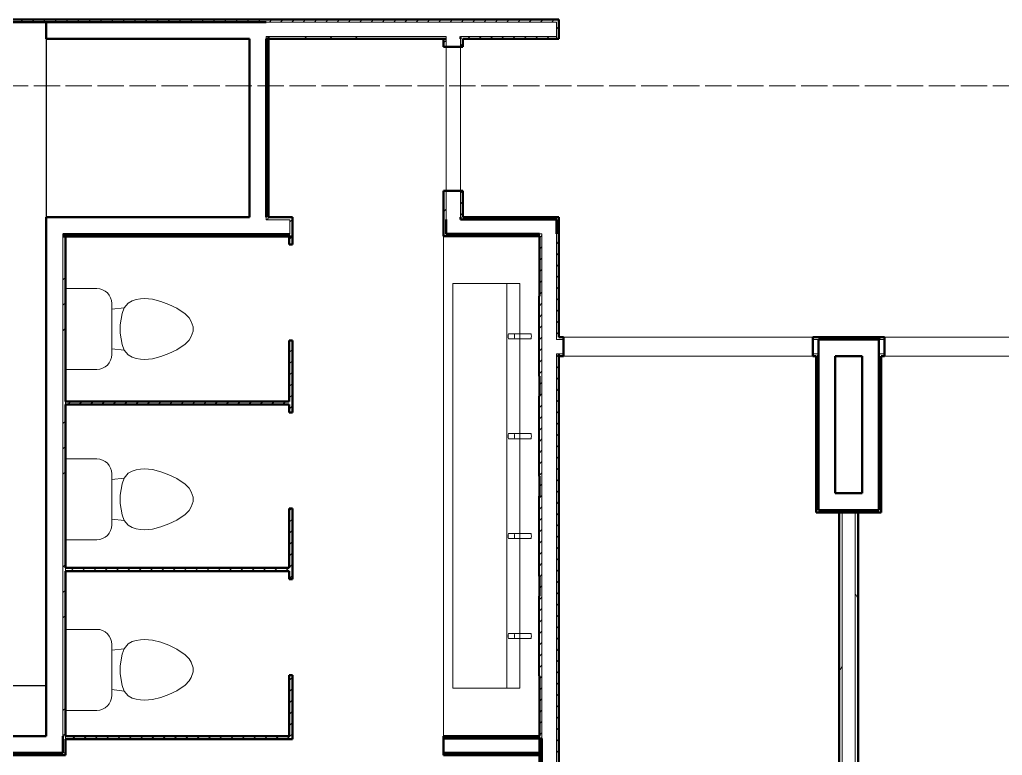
# Model space of a CAD drawing. Header units: inches. Extents: x -3 to 209, y -384 to 20.
# Drawn here: x 151.88 to 158.03, y -89.68 to -85.08 of the extents above; entities that cross this region are included whole.
import ezdxf

# ---------------------------------------------------------------- set-up
doc = ezdxf.new("R2010")
doc.units = ezdxf.units.IN
doc.header["$MEASUREMENT"] = 0
doc.linetypes.add('Grid Line', pattern=[0.022225, 0.0127, -0.003175, 0.003175, -0.003175])
doc.linetypes.add('Grid Line 1_2_', pattern=[0.022225, 0.0127, -0.003175, 0.003175, -0.003175])
for name, color, linetype, lineweight in [('A-GENM', 253, 'Continuous', 9), ('A-WALL-PATT', 253, 'Continuous', 50), ('P-SANR-FIXT', 253, 'Continuous', 9), ('Q-SPCQ', 253, 'Continuous', 9), ('S-GRID', 253, 'Continuous', 9)]:
    doc.layers.add(name, color=color, linetype=linetype, lineweight=lineweight)
doc.layers.add('A-WALL', color=253, linetype='Continuous')

msp = doc.modelspace()

# ---------------------------------------------------------------- linework, layer by layer
at = {"layer": 'A-GENM'}
for p, q in [((154.5311, -86.4307), (154.5311, -89.5566)), ((154.5881, -89.2566), (154.5881, -86.7266)), ((154.5881, -86.7266), (155.0073, -86.7266)), ((154.9273, -89.2566), (154.9273, -86.7266)), ((155.0073, -86.7266), (155.0073, -89.2566)), ((154.5881, -89.2566), (155.0073, -89.2566))]:
    msp.add_line(p, q, dxfattribs=at)
at = {"layer": 'A-WALL', "lineweight": 50}
for p, q in [((155.2511, -85.0756), (148.9538, -85.0756)), ((155.2511, -85.0906), (155.2511, -85.0756)), ((148.9538, -85.0906), (153.4209, -85.0906)), ((153.4209, -85.0906), (152.0448, -85.0906)), ((152.0448, -85.0906), (152.0448, -85.1956)), ((155.2511, -85.1956), (155.2511, -85.0906)), ((152.0448, -85.1956), (153.3159, -85.1956)), ((153.3159, -85.1956), (153.3159, -86.3118)), ((153.4209, -86.3118), (153.4209, -85.1956)), ((153.4209, -85.1956), (153.4209, -86.3118)), ((153.4209, -85.1956), (154.5461, -85.1956)), ((153.4359, -86.3118), (153.4359, -85.1806)), ((154.5311, -85.1956), (154.5311, -85.2456)), ((154.5461, -85.1956), (154.5311, -85.1956)), ((154.6361, -85.1956), (154.6361, -85.1806)), ((154.6361, -85.1806), (154.6361, -85.1956)), ((154.6511, -85.1956), (155.2361, -85.1956)), ((154.6511, -85.2456), (154.6511, -85.1956)), ((155.2361, -85.1956), (155.2511, -85.1956)), ((154.5311, -85.2456), (154.5461, -85.2456)), ((154.5461, -85.2456), (154.6361, -85.2456)), ((154.6361, -85.2456), (154.6511, -85.2456)), ((154.5311, -86.1456), (154.5311, -86.4307)), ((154.5461, -86.1456), (154.5311, -86.1456)), ((154.6361, -86.1456), (154.5461, -86.1456)), ((154.6511, -86.1456), (154.6361, -86.1456)), ((154.6511, -86.3107), (154.6511, -86.1456)), ((153.3159, -86.3118), (152.0448, -86.3118)), ((152.0448, -86.3118), (152.0448, -86.4168)), ((153.5698, -86.3118), (153.4359, -86.3118)), ((153.5848, -86.3118), (153.5698, -86.3118)), ((153.5848, -86.4168), (153.5848, -86.3118)), ((154.5461, -86.3257), (154.5461, -86.4157)), ((154.5461, -86.4157), (154.5461, -86.3257)), ((154.6361, -86.3257), (154.6361, -86.3107)), ((154.6361, -86.3107), (154.6361, -86.3257)), ((155.2361, -86.3257), (154.6361, -86.3257)), ((154.6361, -86.3257), (155.2361, -86.3257)), ((155.2361, -86.3107), (154.6511, -86.3107)), ((155.2511, -86.3107), (155.2361, -86.3107)), ((155.2361, -86.4157), (155.2361, -86.3257)), ((155.2361, -86.3257), (155.2361, -86.4157)), ((155.2511, -87.0609), (155.2511, -86.3107)), ((152.0448, -86.4168), (152.0448, -89.5566)), ((153.5698, -86.4168), (152.1498, -86.4168)), ((152.1648, -86.4168), (153.3159, -86.4168)), ((152.1648, -87.4634), (152.1648, -86.4168)), ((153.3159, -86.4168), (153.5698, -86.4168)), ((153.5848, -86.4318), (153.5848, -86.4168)), ((154.5461, -86.4157), (155.1311, -86.4157)), ((155.1311, -86.4157), (154.5461, -86.4157)), ((152.1498, -86.4318), (153.5848, -86.4318)), ((153.5648, -86.4318), (153.5648, -86.4818)), ((153.5848, -86.4318), (153.5648, -86.4318)), ((153.5648, -86.4818), (153.5848, -86.4818)), ((153.5848, -86.4818), (153.5848, -86.4318)), ((154.5311, -86.4307), (154.5461, -86.4307)), ((154.5461, -86.4307), (155.1311, -86.4307)), ((155.1311, -86.4307), (155.1311, -86.8061)), ((153.5648, -87.0818), (153.5648, -87.4634)), ((153.5848, -87.0818), (153.5648, -87.0818)), ((153.5848, -87.5334), (153.5848, -87.0818)), ((155.2811, -87.0609), (155.2511, -87.0609)), ((155.2811, -87.0759), (155.2811, -87.0609)), ((155.2811, -87.1659), (155.2811, -87.0759)), ((157.2889, -87.0609), (156.8411, -87.0609)), ((156.8411, -87.0609), (156.8411, -87.0759)), ((156.8411, -87.0759), (156.8411, -87.1659)), ((156.8758, -87.1659), (156.8758, -87.0759)), ((157.2539, -87.0759), (156.8758, -87.0759)), ((156.8758, -87.0759), (156.8758, -87.1809)), ((156.8758, -87.0759), (157.2539, -87.0759)), ((157.2539, -87.0759), (157.2539, -87.1659)), ((157.2539, -87.1809), (157.2539, -87.0759)), ((157.2889, -87.0759), (157.2889, -87.0609)), ((157.2889, -87.1659), (157.2889, -87.0759)), ((155.2511, -92.6766), (155.2511, -87.1659)), ((155.2511, -87.1659), (155.2511, -87.1809)), ((155.2811, -87.1809), (155.2811, -87.1659)), ((156.8411, -87.1659), (156.8411, -87.1809)), ((156.8758, -88.1434), (156.8758, -87.1659)), ((157.2539, -87.1659), (157.2539, -88.1434)), ((157.2889, -87.1809), (157.2889, -87.1659)), ((155.2511, -87.1809), (155.2811, -87.1809)), ((156.8411, -87.1809), (156.8608, -87.1809)), ((156.8608, -87.1809), (156.8608, -88.1584)), ((156.8758, -87.1809), (156.8758, -88.0384)), ((156.9808, -88.0384), (156.9808, -87.1809)), ((156.9808, -87.1809), (157.1489, -87.1809)), ((157.1489, -87.1809), (157.1489, -88.0384)), ((157.2539, -88.0384), (157.2539, -87.1809)), ((157.2689, -88.1434), (157.2689, -87.1809)), ((157.2689, -87.1809), (157.2889, -87.1809)), ((155.1311, -87.3061), (155.1311, -87.4311)), ((153.5648, -87.4634), (152.1648, -87.4634)), ((152.1648, -88.505), (152.1648, -87.4834)), ((152.1648, -87.4834), (153.5648, -87.4834)), ((153.5648, -87.4834), (153.5648, -87.5334)), ((153.5648, -87.5334), (153.5848, -87.5334)), ((155.1311, -87.9311), (155.1311, -88.0561)), ((156.8758, -88.0384), (156.8758, -88.1434)), ((157.1489, -88.0384), (156.9808, -88.0384)), ((157.2539, -88.1434), (157.2539, -88.0384)), ((153.5648, -88.1334), (153.5648, -88.505)), ((153.5848, -88.1334), (153.5648, -88.1334)), ((153.5848, -88.575), (153.5848, -88.1334)), ((156.8758, -88.1434), (157.0049, -88.1434)), ((157.2539, -88.1434), (156.8758, -88.1434)), ((157.0049, -88.1434), (157.0049, -105.0815)), ((157.1249, -88.1434), (157.2539, -88.1434)), ((157.1249, -105.0815), (157.1249, -88.1434)), ((157.2689, -88.1584), (157.2689, -88.1434)), ((156.8608, -88.1584), (156.8758, -88.1584)), ((156.8758, -88.1584), (157.2689, -88.1584)), ((153.5648, -88.505), (152.1648, -88.505)), ((152.1648, -89.5566), (152.1648, -88.525)), ((152.1648, -88.525), (153.5648, -88.525)), ((153.5648, -88.525), (153.5648, -88.575)), ((153.5648, -88.575), (153.5848, -88.575)), ((155.1311, -88.5561), (155.1311, -88.6811)), ((153.5648, -89.175), (153.5648, -89.5566)), ((153.5848, -89.175), (153.5648, -89.175)), ((153.5848, -89.5766), (153.5848, -89.175)), ((155.1311, -89.1811), (155.1311, -89.5566)), ((152.0448, -89.5566), (145.7245, -89.5566)), ((152.1498, -89.6616), (152.1498, -89.5566)), ((152.1498, -89.5566), (152.1498, -89.6616)), ((153.5648, -89.5566), (152.1648, -89.5566)), ((155.1311, -89.5566), (154.5311, -89.5566)), ((154.5311, -89.5566), (154.5311, -89.5716)), ((152.1648, -89.6616), (152.1648, -89.5766)), ((152.1648, -89.5766), (153.5648, -89.5766)), ((153.5648, -89.5766), (153.5848, -89.5766)), ((155.1461, -89.5716), (154.5311, -89.5716)), ((154.5311, -89.5716), (154.5311, -89.6616)), ((154.5311, -89.5716), (155.1311, -89.5716)), ((155.1311, -89.5716), (155.1311, -90.0851)), ((155.1461, -89.6616), (155.1461, -89.5716)), ((152.1498, -89.6616), (145.6195, -89.6616)), ((145.7245, -89.6616), (152.1498, -89.6616)), ((149.938, -89.6766), (152.1648, -89.6766)), ((152.1648, -89.6766), (152.1648, -89.6616)), ((154.5311, -89.6616), (155.1461, -89.6616)), ((155.1461, -89.6616), (154.5311, -89.6616)), ((154.5311, -89.6616), (154.5311, -89.6766)), ((154.5311, -89.6766), (155.1461, -89.6766)), ((155.1461, -89.6616), (155.1461, -92.5566)), ((155.1461, -92.5566), (155.1461, -89.6766))]:
    msp.add_line(p, q, dxfattribs=at)
at = {"layer": 'A-WALL', "lineweight": 25}
for p, q in [((152.0458, -85.0906), (148.8498, -85.0906)), ((152.0458, -85.7906), (152.0458, -85.0906)), ((152.0458, -89.2406), (152.0458, -85.7906)), ((151.3458, -89.2406), (152.0458, -89.2406))]:
    msp.add_line(p, q, dxfattribs=at)
at = {"layer": 'A-WALL', "lineweight": 18}
for p, q in [((155.2361, -85.0906), (153.4209, -85.0906)), ((153.4209, -85.0906), (155.2361, -85.0906)), ((155.2361, -85.1806), (155.2361, -85.0906)), ((153.4209, -85.1956), (153.4209, -85.1806)), ((153.4209, -85.1806), (153.4359, -85.1806)), ((153.4359, -85.1806), (153.4209, -85.1806)), ((153.4209, -85.1806), (153.4209, -85.1956)), ((153.4359, -85.1806), (154.5461, -85.1806)), ((154.5461, -85.1806), (153.4359, -85.1806)), ((154.5461, -85.1956), (154.5461, -85.1806)), ((154.5461, -85.1956), (154.5461, -85.2456)), ((154.5461, -85.2456), (154.5461, -85.1956)), ((154.6361, -85.1806), (155.2361, -85.1806)), ((155.2361, -85.1806), (154.6361, -85.1806)), ((154.6361, -85.2456), (154.6361, -85.1956)), ((154.6361, -85.1956), (154.6361, -85.2456)), ((155.2361, -85.1956), (155.2361, -85.1806)), ((154.5461, -86.1456), (154.5461, -86.3257)), ((154.5461, -86.3257), (154.5461, -86.1456)), ((154.6361, -86.3107), (154.6361, -86.1456)), ((154.6361, -86.1456), (154.6361, -86.3107)), ((153.4209, -86.3118), (153.4209, -86.3268)), ((153.5698, -86.3268), (153.4209, -86.3268)), ((153.4209, -86.3268), (153.5698, -86.3268)), ((153.5698, -86.4168), (153.5698, -86.3268)), ((155.2361, -86.3257), (155.2361, -86.3107)), ((152.1498, -86.4318), (152.1498, -86.4168)), ((152.1648, -86.4168), (152.1498, -86.4168)), ((152.1498, -86.4168), (152.1498, -86.4318)), ((152.1498, -86.4168), (152.1498, -86.4318)), ((155.1461, -86.4157), (155.1311, -86.4157)), ((155.1311, -86.4307), (155.1311, -86.4157)), ((155.1461, -86.4157), (155.1461, -89.5716)), ((155.1461, -89.5716), (155.1461, -86.4157)), ((155.2361, -87.0759), (155.2361, -86.4157)), ((155.2361, -86.4157), (155.2361, -87.0759)), ((152.1498, -89.5566), (152.1498, -86.4318)), ((152.1498, -86.4318), (152.1498, -89.5566)), ((155.2361, -87.0759), (155.2511, -87.0759)), ((155.2811, -87.0759), (155.2511, -87.0759)), ((155.2511, -87.0759), (155.2811, -87.0759)), ((156.8758, -87.0759), (156.8411, -87.0759)), ((156.8411, -87.0759), (156.8758, -87.0759)), ((157.2889, -87.0759), (157.2539, -87.0759)), ((157.2539, -87.0759), (157.2889, -87.0759)), ((155.2361, -92.6666), (155.2361, -87.1659)), ((155.2511, -87.1659), (155.2361, -87.1659)), ((155.2361, -87.1659), (155.2361, -92.6766)), ((155.2511, -87.1659), (155.2811, -87.1659)), ((155.2811, -87.1659), (155.2511, -87.1659)), ((156.8411, -87.1659), (156.8608, -87.1659)), ((156.8608, -87.1659), (156.8411, -87.1659)), ((156.8758, -87.1659), (156.8608, -87.1659)), ((157.2689, -87.1659), (157.2539, -87.1659)), ((157.2689, -87.1659), (157.2889, -87.1659)), ((157.2889, -87.1659), (157.2689, -87.1659)), ((152.1648, -87.4634), (152.1648, -87.4834)), ((157.0249, -88.1434), (157.0049, -88.1434)), ((157.0249, -105.0815), (157.0249, -88.1434)), ((157.1049, -88.1434), (157.0249, -88.1434)), ((157.1249, -88.1434), (157.1049, -88.1434)), ((157.1049, -105.0815), (157.1049, -88.1434)), ((152.1648, -88.505), (152.1648, -88.525)), ((152.1648, -89.5566), (152.1648, -89.5766)), ((155.1311, -89.5716), (155.1311, -89.5566)), ((152.1498, -89.6616), (152.1648, -89.6616)), ((155.1461, -89.6766), (155.1461, -89.6616)), ((155.1461, -89.6766), (155.1461, -89.6616))]:
    msp.add_line(p, q, dxfattribs=at)
at = {"layer": 'A-WALL', "lineweight": 9}
for p, q in [((153.4359, -85.1806), (153.4209, -85.1806)), ((153.4209, -85.1806), (153.4209, -85.1956)), ((154.5461, -86.1456), (154.5461, -85.2456)), ((154.6361, -85.2456), (154.6361, -86.1456)), ((155.2811, -87.0609), (156.8411, -87.0609)), ((157.2889, -87.0609), (158.8489, -87.0609)), ((156.8411, -87.1809), (155.2811, -87.1809)), ((158.8489, -87.1809), (157.2889, -87.1809)), ((155.1461, -89.6766), (155.1461, -89.6616))]:
    msp.add_line(p, q, dxfattribs=at)
at = {"layer": 'A-WALL-PATT', "linetype": 'Continuous', "lineweight": 9}
for p, q in [((151.8851, -85.0906), (151.9001, -85.0756)), ((151.9558, -85.0906), (151.9708, -85.0756)), ((152.0265, -85.0906), (152.0415, -85.0756)), ((152.0973, -85.0906), (152.1123, -85.0756)), ((152.168, -85.0906), (152.183, -85.0756)), ((152.2387, -85.0906), (152.2537, -85.0756)), ((152.3094, -85.0906), (152.3244, -85.0756)), ((152.3801, -85.0906), (152.3951, -85.0756)), ((152.4508, -85.0906), (152.4658, -85.0756)), ((152.5215, -85.0906), (152.5365, -85.0756)), ((152.5922, -85.0906), (152.6072, -85.0756)), ((152.6629, -85.0906), (152.6779, -85.0756)), ((152.7337, -85.0906), (152.7487, -85.0756)), ((152.8044, -85.0906), (152.8194, -85.0756)), ((152.8751, -85.0906), (152.8901, -85.0756)), ((152.9458, -85.0906), (152.9608, -85.0756)), ((153.0165, -85.0906), (153.0315, -85.0756)), ((153.0872, -85.0906), (153.1022, -85.0756)), ((153.1579, -85.0906), (153.1729, -85.0756)), ((153.2286, -85.0906), (153.2436, -85.0756)), ((153.2993, -85.0906), (153.3143, -85.0756)), ((153.37, -85.0906), (153.385, -85.0756)), ((153.4408, -85.0906), (153.4558, -85.0756)), ((153.5115, -85.0906), (153.5265, -85.0756)), ((153.5822, -85.0906), (153.5972, -85.0756)), ((153.6529, -85.0906), (153.6679, -85.0756)), ((153.7236, -85.0906), (153.7386, -85.0756)), ((153.7943, -85.0906), (153.8093, -85.0756)), ((153.865, -85.0906), (153.88, -85.0756)), ((153.9357, -85.0906), (153.9507, -85.0756)), ((154.0064, -85.0906), (154.0214, -85.0756)), ((154.0772, -85.0906), (154.0922, -85.0756)), ((154.1479, -85.0906), (154.1629, -85.0756)), ((154.2186, -85.0906), (154.2336, -85.0756)), ((154.2893, -85.0906), (154.3043, -85.0756)), ((154.36, -85.0906), (154.375, -85.0756)), ((154.4307, -85.0906), (154.4457, -85.0756)), ((154.5014, -85.0906), (154.5164, -85.0756)), ((154.5721, -85.0906), (154.5871, -85.0756)), ((154.6428, -85.0906), (154.6578, -85.0756)), ((154.7136, -85.0906), (154.7286, -85.0756)), ((154.7843, -85.0906), (154.7993, -85.0756)), ((154.855, -85.0906), (154.87, -85.0756)), ((154.9257, -85.0906), (154.9407, -85.0756)), ((154.9964, -85.0906), (155.0114, -85.0756)), ((155.0671, -85.0906), (155.0821, -85.0756)), ((155.1378, -85.0906), (155.1528, -85.0756)), ((155.2085, -85.0906), (155.2235, -85.0756)), ((155.2361, -85.1337), (155.2511, -85.1187)), ((153.6576, -85.1956), (153.6726, -85.1806)), ((153.8166, -85.1956), (153.8316, -85.1806)), ((153.9756, -85.1956), (153.9906, -85.1806)), ((154.6793, -85.1956), (154.6943, -85.1806)), ((154.75, -85.1956), (154.765, -85.1806)), ((154.8207, -85.1956), (154.8357, -85.1806)), ((154.8914, -85.1956), (154.9064, -85.1806)), ((154.9621, -85.1956), (154.9771, -85.1806)), ((155.0328, -85.1956), (155.0478, -85.1806)), ((155.1035, -85.1956), (155.1185, -85.1806)), ((155.1742, -85.1956), (155.1892, -85.1806)), ((155.2449, -85.1956), (155.2511, -85.1895)), ((154.5311, -85.2201), (154.5461, -85.2051)), ((154.6361, -85.2388), (154.6511, -85.2238)), ((153.4209, -85.4323), (153.4359, -85.4173)), ((153.4209, -85.5913), (153.4359, -85.5763)), ((153.4209, -85.7503), (153.4359, -85.7353)), ((154.6361, -86.158), (154.6485, -86.1456)), ((154.6361, -86.2287), (154.6511, -86.2137)), ((154.5311, -86.2771), (154.5461, -86.2621)), ((154.6361, -86.2994), (154.6511, -86.2844)), ((153.4244, -86.3268), (153.4394, -86.3118)), ((153.5698, -86.3405), (153.5848, -86.3255)), ((154.6806, -86.3257), (154.6956, -86.3107)), ((154.7513, -86.3257), (154.7663, -86.3107)), ((154.822, -86.3257), (154.837, -86.3107)), ((154.8927, -86.3257), (154.9077, -86.3107)), ((154.9634, -86.3257), (154.9784, -86.3107)), ((155.0342, -86.3257), (155.0492, -86.3107)), ((155.1049, -86.3257), (155.1199, -86.3107)), ((155.1756, -86.3257), (155.1906, -86.3107)), ((155.2361, -86.3358), (155.2511, -86.3208)), ((152.4214, -86.4318), (152.4364, -86.4168)), ((152.5804, -86.4318), (152.5954, -86.4168)), ((152.7394, -86.4318), (152.7544, -86.4168)), ((153.3194, -86.4318), (153.3344, -86.4168)), ((153.4784, -86.4318), (153.4934, -86.4168)), ((154.5366, -86.4307), (154.5461, -86.4211)), ((154.5461, -86.4211), (154.5516, -86.4157)), ((155.1166, -86.4307), (155.1311, -86.4162)), ((155.1311, -86.4408), (155.1461, -86.4258)), ((155.2361, -86.4065), (155.2511, -86.3915)), ((153.5648, -86.4515), (153.5845, -86.4318)), ((155.2361, -86.4772), (155.2511, -86.4622)), ((155.1311, -86.5115), (155.1461, -86.4965)), ((155.2361, -86.548), (155.2511, -86.533)), ((155.1311, -86.5822), (155.1461, -86.5672)), ((155.2361, -86.6187), (155.2511, -86.6037)), ((155.1311, -86.653), (155.1461, -86.638)), ((155.2361, -86.6894), (155.2511, -86.6744)), ((152.1498, -86.7034), (152.1648, -86.6884)), ((155.1311, -86.7237), (155.1461, -86.7087)), ((155.1311, -86.7944), (155.1461, -86.7794)), ((155.2361, -86.7601), (155.2511, -86.7451)), ((152.1498, -86.8624), (152.1648, -86.8474)), ((155.1311, -86.8651), (155.1461, -86.8501)), ((155.2361, -86.8308), (155.2511, -86.8158)), ((155.2361, -86.9015), (155.2511, -86.8865)), ((155.1311, -86.9358), (155.1461, -86.9208)), ((155.2361, -86.9722), (155.2511, -86.9572)), ((152.1498, -87.0214), (152.1648, -87.0064)), ((155.1311, -87.0065), (155.1461, -86.9915)), ((155.2361, -87.0429), (155.2511, -87.0279)), ((153.5648, -87.0879), (153.5709, -87.0818)), ((155.1311, -87.0772), (155.1461, -87.0622)), ((155.2739, -87.0759), (155.2811, -87.0686)), ((156.8411, -87.0643), (156.8445, -87.0609)), ((156.9002, -87.0759), (156.9152, -87.0609)), ((156.9709, -87.0759), (156.9859, -87.0609)), ((157.0416, -87.0759), (157.0566, -87.0609)), ((157.1123, -87.0759), (157.1273, -87.0609)), ((157.183, -87.0759), (157.198, -87.0609)), ((157.2537, -87.0759), (157.2687, -87.0609)), ((153.5648, -87.1586), (153.5848, -87.1386)), ((155.1311, -87.1479), (155.1461, -87.1329)), ((155.2511, -87.1694), (155.2546, -87.1659)), ((153.5648, -87.2293), (153.5848, -87.2093)), ((155.1311, -87.2186), (155.1461, -87.2036)), ((155.2361, -87.1844), (155.2511, -87.1694)), ((156.8608, -87.186), (156.8758, -87.171)), ((157.2539, -87.2172), (157.2689, -87.2022)), ((153.5648, -87.3001), (153.5848, -87.2801)), ((155.1311, -87.2894), (155.1461, -87.2744)), ((155.2361, -87.2551), (155.2511, -87.2401)), ((156.8608, -87.2567), (156.8758, -87.2417)), ((157.2539, -87.2879), (157.2689, -87.2729)), ((153.5648, -87.3708), (153.5848, -87.3508)), ((155.1311, -87.3601), (155.1461, -87.3451)), ((155.2361, -87.3258), (155.2511, -87.3108)), ((156.8608, -87.3274), (156.8758, -87.3124)), ((157.2539, -87.3586), (157.2689, -87.3436)), ((155.2361, -87.3965), (155.2511, -87.3815)), ((156.8608, -87.3981), (156.8758, -87.3831)), ((152.1793, -87.4834), (152.1993, -87.4634)), ((152.2501, -87.4834), (152.2701, -87.4634)), ((152.3208, -87.4834), (152.3408, -87.4634)), ((152.3915, -87.4834), (152.4115, -87.4634)), ((152.4622, -87.4834), (152.4822, -87.4634)), ((152.5329, -87.4834), (152.5529, -87.4634)), ((152.6036, -87.4834), (152.6236, -87.4634)), ((152.6743, -87.4834), (152.6943, -87.4634)), ((152.745, -87.4834), (152.765, -87.4634)), ((152.8157, -87.4834), (152.8357, -87.4634)), ((152.8865, -87.4834), (152.9065, -87.4634)), ((152.9572, -87.4834), (152.9772, -87.4634)), ((153.0279, -87.4834), (153.0479, -87.4634)), ((153.0986, -87.4834), (153.1186, -87.4634)), ((153.1693, -87.4834), (153.1893, -87.4634)), ((153.24, -87.4834), (153.26, -87.4634)), ((153.3107, -87.4834), (153.3307, -87.4634)), ((153.3814, -87.4834), (153.4014, -87.4634)), ((153.4521, -87.4834), (153.4721, -87.4634)), ((153.5229, -87.4834), (153.5429, -87.4634)), ((153.5648, -87.4415), (153.5848, -87.4215)), ((155.1311, -87.4308), (155.1461, -87.4158)), ((155.2361, -87.4672), (155.2511, -87.4522)), ((156.8608, -87.4689), (156.8758, -87.4539)), ((157.2539, -87.4293), (157.2689, -87.4143)), ((153.5648, -87.5122), (153.5848, -87.4922)), ((155.1311, -87.5015), (155.1461, -87.4865)), ((155.2361, -87.5379), (155.2511, -87.5229)), ((156.8608, -87.5396), (156.8758, -87.5246)), ((157.2539, -87.5), (157.2689, -87.485)), ((152.1498, -87.6015), (152.1648, -87.5865)), ((155.1311, -87.5722), (155.1461, -87.5572)), ((155.2361, -87.6086), (155.2511, -87.5936)), ((156.8608, -87.6103), (156.8758, -87.5953)), ((157.2539, -87.5707), (157.2689, -87.5557)), ((155.1311, -87.6429), (155.1461, -87.6279)), ((157.2539, -87.6414), (157.2689, -87.6264)), ((155.1311, -87.7136), (155.1461, -87.6986)), ((155.2361, -87.6793), (155.2511, -87.6643)), ((156.8608, -87.681), (156.8758, -87.666)), ((157.2539, -87.7122), (157.2689, -87.6972)), ((152.1498, -87.7605), (152.1648, -87.7455)), ((155.1311, -87.7843), (155.1461, -87.7693)), ((155.2361, -87.75), (155.2511, -87.735)), ((156.8608, -87.7517), (156.8758, -87.7367)), ((157.2539, -87.7829), (157.2689, -87.7679)), ((155.1311, -87.855), (155.1461, -87.84)), ((155.2361, -87.8207), (155.2511, -87.8057)), ((156.8608, -87.8224), (156.8758, -87.8074)), ((157.2539, -87.8536), (157.2689, -87.8386)), ((155.2361, -87.8915), (155.2511, -87.8765)), ((156.8608, -87.8931), (156.8758, -87.8781)), ((152.1498, -87.9195), (152.1648, -87.9045)), ((155.1311, -87.9257), (155.1461, -87.9107)), ((155.2361, -87.9622), (155.2511, -87.9472)), ((156.8608, -87.9638), (156.8758, -87.9488)), ((157.2539, -87.9243), (157.2689, -87.9093)), ((155.1311, -87.9965), (155.1461, -87.9815)), ((155.2361, -88.0329), (155.2511, -88.0179)), ((156.8608, -88.0345), (156.8758, -88.0195)), ((157.2539, -87.995), (157.2689, -87.98)), ((155.1311, -88.0672), (155.1461, -88.0522)), ((155.2361, -88.1036), (155.2511, -88.0886)), ((157.2539, -88.0657), (157.2689, -88.0507)), ((153.5648, -88.1486), (153.58, -88.1334)), ((155.1311, -88.1379), (155.1461, -88.1229)), ((156.8608, -88.1053), (156.8758, -88.0903)), ((156.8784, -88.1584), (156.8934, -88.1434)), ((156.9491, -88.1584), (156.9641, -88.1434)), ((157.0198, -88.1584), (157.0348, -88.1434)), ((157.0905, -88.1584), (157.1055, -88.1434)), ((157.1612, -88.1584), (157.1762, -88.1434)), ((157.2319, -88.1584), (157.2469, -88.1434)), ((157.2539, -88.1364), (157.2689, -88.1214)), ((153.5648, -88.2193), (153.5848, -88.1993)), ((155.1311, -88.2086), (155.1461, -88.1936)), ((155.2361, -88.1743), (155.2511, -88.1593)), ((153.5648, -88.29), (153.5848, -88.27)), ((155.1311, -88.2793), (155.1461, -88.2643)), ((155.2361, -88.245), (155.2511, -88.23)), ((155.2361, -88.3157), (155.2511, -88.3007)), ((153.5648, -88.3607), (153.5848, -88.3407)), ((155.1311, -88.35), (155.1461, -88.335)), ((155.2361, -88.3864), (155.2511, -88.3714)), ((153.5648, -88.4314), (153.5848, -88.4114)), ((155.1311, -88.4207), (155.1461, -88.4057)), ((155.2361, -88.4571), (155.2511, -88.4421)), ((152.1498, -88.4995), (152.1648, -88.4845)), ((152.1984, -88.525), (152.2184, -88.505)), ((152.2691, -88.525), (152.2891, -88.505)), ((152.3398, -88.525), (152.3598, -88.505)), ((152.4105, -88.525), (152.4305, -88.505)), ((152.4813, -88.525), (152.5013, -88.505)), ((152.552, -88.525), (152.572, -88.505)), ((152.6227, -88.525), (152.6427, -88.505)), ((152.6934, -88.525), (152.7134, -88.505)), ((152.7641, -88.525), (152.7841, -88.505)), ((152.8348, -88.525), (152.8548, -88.505)), ((152.9055, -88.525), (152.9255, -88.505)), ((152.9762, -88.525), (152.9962, -88.505)), ((153.0469, -88.525), (153.0669, -88.505)), ((153.1177, -88.525), (153.1377, -88.505)), ((153.1884, -88.525), (153.2084, -88.505)), ((153.2591, -88.525), (153.2791, -88.505)), ((153.3298, -88.525), (153.3498, -88.505)), ((153.4005, -88.525), (153.4205, -88.505)), ((153.4712, -88.525), (153.4912, -88.505)), ((153.5419, -88.525), (153.5619, -88.505)), ((153.5648, -88.5021), (153.5848, -88.4821)), ((155.1311, -88.4914), (155.1461, -88.4764)), ((155.2361, -88.5279), (155.2511, -88.5129)), ((153.5648, -88.5728), (153.5848, -88.5528)), ((155.1311, -88.5621), (155.1461, -88.5471)), ((155.1311, -88.6329), (155.1461, -88.6179)), ((155.2361, -88.5986), (155.2511, -88.5836)), ((152.1498, -88.6585), (152.1648, -88.6435)), ((155.1311, -88.7036), (155.1461, -88.6886)), ((155.2361, -88.6693), (155.2511, -88.6543)), ((157.1248, -88.6994), (157.1078, -88.6699)), ((155.1311, -88.7743), (155.1461, -88.7593)), ((155.2361, -88.74), (155.2511, -88.725)), ((152.1498, -88.8175), (152.1648, -88.8025)), ((155.2361, -88.8107), (155.2511, -88.7957)), ((155.1311, -88.845), (155.1461, -88.83)), ((155.2361, -88.8814), (155.2511, -88.8664)), ((155.1311, -88.9157), (155.1461, -88.9007)), ((155.2361, -88.9521), (155.2511, -88.9371)), ((155.1311, -88.9864), (155.1461, -88.9714)), ((155.2361, -89.0228), (155.2511, -89.0078)), ((155.1311, -89.0571), (155.1461, -89.0421)), ((155.1311, -89.1278), (155.1461, -89.1128)), ((155.2361, -89.0935), (155.2511, -89.0785)), ((157.0249, -89.1207), (157.0123, -89.1425)), ((153.5648, -89.2092), (153.5848, -89.1892)), ((155.1311, -89.1985), (155.1461, -89.1835)), ((155.2361, -89.1643), (155.2511, -89.1493)), ((155.1311, -89.2693), (155.1461, -89.2543)), ((155.2361, -89.235), (155.2511, -89.22)), ((153.5648, -89.28), (153.5848, -89.26)), ((155.2361, -89.3057), (155.2511, -89.2907)), ((153.5648, -89.3507), (153.5848, -89.3307)), ((155.1311, -89.34), (155.1461, -89.325)), ((155.2361, -89.3764), (155.2511, -89.3614)), ((152.1498, -89.3975), (152.1648, -89.3825)), ((153.5648, -89.4214), (153.5848, -89.4014)), ((155.1311, -89.4107), (155.1461, -89.3957)), ((155.2361, -89.4471), (155.2511, -89.4321)), ((153.5648, -89.4921), (153.5848, -89.4721)), ((155.1311, -89.4814), (155.1461, -89.4664)), ((152.1498, -89.5565), (152.1648, -89.5415)), ((152.2075, -89.5766), (152.2275, -89.5566)), ((152.2782, -89.5766), (152.2982, -89.5566)), ((152.3489, -89.5766), (152.3689, -89.5566)), ((152.4196, -89.5766), (152.4396, -89.5566)), ((152.4903, -89.5766), (152.5103, -89.5566)), ((152.561, -89.5766), (152.581, -89.5566)), ((152.6318, -89.5766), (152.6518, -89.5566)), ((152.7025, -89.5766), (152.7225, -89.5566)), ((152.7732, -89.5766), (152.7932, -89.5566)), ((152.8439, -89.5766), (152.8639, -89.5566)), ((152.9146, -89.5766), (152.9346, -89.5566)), ((152.9853, -89.5766), (153.0053, -89.5566)), ((153.056, -89.5766), (153.076, -89.5566)), ((153.1267, -89.5766), (153.1467, -89.5566)), ((153.1974, -89.5766), (153.2174, -89.5566)), ((153.2681, -89.5766), (153.2881, -89.5566)), ((153.3389, -89.5766), (153.3589, -89.5566)), ((153.4096, -89.5766), (153.4296, -89.5566)), ((153.4803, -89.5766), (153.5003, -89.5566)), ((153.551, -89.5766), (153.5648, -89.5628)), ((153.5648, -89.5628), (153.5848, -89.5428)), ((154.6698, -89.5716), (154.6848, -89.5566)), ((154.8288, -89.5716), (154.8438, -89.5566)), ((154.9878, -89.5716), (155.0028, -89.5566)), ((155.1311, -89.5521), (155.1461, -89.5371)), ((155.2361, -89.5178), (155.2511, -89.5028)), ((155.1311, -89.6228), (155.1461, -89.6078)), ((155.2361, -89.5885), (155.2511, -89.5735)), ((151.8954, -89.6766), (151.9104, -89.6616)), ((151.9661, -89.6766), (151.9811, -89.6616)), ((152.0368, -89.6766), (152.0518, -89.6616)), ((152.1075, -89.6766), (152.1225, -89.6616)), ((154.5648, -89.6766), (154.5798, -89.6616)), ((154.7238, -89.6766), (154.7388, -89.6616)), ((154.8828, -89.6766), (154.8978, -89.6616)), ((155.2361, -89.6592), (155.2511, -89.6442))]:
    msp.add_line(p, q, dxfattribs=at)
at = {"layer": 'P-SANR-FIXT'}
for p, q in [((152.1648, -86.7572), (152.361, -86.7572)), ((152.1648, -87.264), (152.1648, -86.7572)), ((152.4557, -86.8519), (152.4557, -87.1694)), ((152.5579, -86.8481), (152.5325, -86.8783)), ((152.5833, -86.8337), (152.5579, -86.8481)), ((152.6087, -86.8269), (152.5833, -86.8337)), ((152.6342, -86.8224), (152.6087, -86.8269)), ((152.6595, -86.8201), (152.6342, -86.8224)), ((152.7101, -86.8246), (152.6595, -86.8201)), ((152.7611, -86.8382), (152.7101, -86.8246)), ((152.8119, -86.8567), (152.7611, -86.8382)), ((152.8627, -86.8804), (152.8119, -86.8567)), ((152.4557, -86.8872), (152.5325, -86.8783)), ((152.5198, -86.9132), (152.5071, -86.9852)), ((152.5325, -86.8783), (152.5198, -86.9132)), ((152.9135, -86.9157), (152.8627, -86.8804)), ((152.9389, -86.9411), (152.9135, -86.9157)), ((152.9516, -86.963), (152.9389, -86.9411)), ((152.9643, -86.9979), (152.9516, -86.963)), ((152.5071, -86.9852), (152.5071, -87.036)), ((152.5071, -87.036), (152.5198, -87.1081)), ((152.9516, -87.0582), (152.9643, -87.0233)), ((152.9643, -87.0233), (152.9643, -86.9979)), ((155.0782, -87.0403), (154.9366, -87.0403)), ((152.9135, -87.1056), (152.9389, -87.0802)), ((152.9389, -87.0802), (152.9516, -87.0582)), ((154.9366, -87.072), (155.0782, -87.072)), ((152.4557, -87.1341), (152.5325, -87.143)), ((152.5198, -87.1081), (152.5325, -87.143)), ((152.5325, -87.143), (152.5579, -87.1732)), ((152.7611, -87.1831), (152.8119, -87.1646)), ((152.8119, -87.1646), (152.8627, -87.1409)), ((152.8627, -87.1409), (152.9135, -87.1056)), ((152.5579, -87.1732), (152.5833, -87.1876)), ((152.5833, -87.1876), (152.6087, -87.1944)), ((152.6087, -87.1944), (152.6342, -87.1989)), ((152.6342, -87.1989), (152.6595, -87.2011)), ((152.6595, -87.2011), (152.7101, -87.1967)), ((152.7101, -87.1967), (152.7611, -87.1831)), ((152.361, -87.264), (152.1648, -87.264)), ((155.0782, -87.6653), (154.9366, -87.6653)), ((154.9366, -87.697), (155.0782, -87.697)), ((152.1648, -87.8226), (152.361, -87.8226)), ((152.1648, -88.3294), (152.1648, -87.8226)), ((152.5833, -87.8991), (152.5579, -87.9135)), ((152.6087, -87.8923), (152.5833, -87.8991)), ((152.6342, -87.8878), (152.6087, -87.8923)), ((152.6595, -87.8855), (152.6342, -87.8878)), ((152.7101, -87.89), (152.6595, -87.8855)), ((152.7611, -87.9036), (152.7101, -87.89)), ((152.8119, -87.9221), (152.7611, -87.9036)), ((152.4557, -87.9173), (152.4557, -88.2348)), ((152.4557, -87.9526), (152.5325, -87.9437)), ((152.5325, -87.9437), (152.5198, -87.9786)), ((152.5579, -87.9135), (152.5325, -87.9437)), ((152.8627, -87.9458), (152.8119, -87.9221)), ((152.9135, -87.9811), (152.8627, -87.9458)), ((152.5198, -87.9786), (152.5071, -88.0506)), ((152.9389, -88.0065), (152.9135, -87.9811)), ((152.9516, -88.0284), (152.9389, -88.0065)), ((152.5071, -88.0506), (152.5071, -88.1014)), ((152.9643, -88.0633), (152.9516, -88.0284)), ((152.9643, -88.0887), (152.9643, -88.0633)), ((152.5071, -88.1014), (152.5198, -88.1735)), ((152.9135, -88.171), (152.9389, -88.1456)), ((152.9389, -88.1456), (152.9516, -88.1236)), ((152.9516, -88.1236), (152.9643, -88.0887)), ((152.4557, -88.1995), (152.5325, -88.2084)), ((152.5198, -88.1735), (152.5325, -88.2084)), ((152.5325, -88.2084), (152.5579, -88.2386)), ((152.8119, -88.23), (152.8627, -88.2063)), ((152.8627, -88.2063), (152.9135, -88.171)), ((152.5579, -88.2386), (152.5833, -88.253)), ((152.5833, -88.253), (152.6087, -88.2598)), ((152.6087, -88.2598), (152.6342, -88.2643)), ((152.6342, -88.2643), (152.6595, -88.2665)), ((152.6595, -88.2665), (152.7101, -88.2621)), ((152.7101, -88.2621), (152.7611, -88.2485)), ((152.7611, -88.2485), (152.8119, -88.23)), ((152.361, -88.3294), (152.1648, -88.3294)), ((155.0782, -88.2903), (154.9366, -88.2903)), ((154.9366, -88.322), (155.0782, -88.322)), ((152.1648, -88.8894), (152.361, -88.8894)), ((152.1648, -89.3962), (152.1648, -88.8894)), ((155.0782, -88.9153), (154.9366, -88.9153)), ((154.9366, -88.947), (155.0782, -88.947)), ((152.4557, -88.984), (152.4557, -89.3015)), ((152.4557, -89.0193), (152.5325, -89.0105)), ((152.5325, -89.0105), (152.5198, -89.0454)), ((152.5579, -88.9802), (152.5325, -89.0105)), ((152.5833, -88.9658), (152.5579, -88.9802)), ((152.6087, -88.959), (152.5833, -88.9658)), ((152.6342, -88.9545), (152.6087, -88.959)), ((152.6595, -88.9523), (152.6342, -88.9545)), ((152.7101, -88.9567), (152.6595, -88.9523)), ((152.7611, -88.9704), (152.7101, -88.9567)), ((152.8119, -88.9889), (152.7611, -88.9704)), ((152.8627, -89.0126), (152.8119, -88.9889)), ((152.5198, -89.0454), (152.5071, -89.1174)), ((152.9135, -89.0478), (152.8627, -89.0126)), ((152.9389, -89.0732), (152.9135, -89.0478)), ((152.5071, -89.1174), (152.5071, -89.1682)), ((152.9516, -89.0952), (152.9389, -89.0732)), ((152.9643, -89.1301), (152.9516, -89.0952)), ((152.9643, -89.1555), (152.9643, -89.1301)), ((152.5071, -89.1682), (152.5198, -89.2402)), ((152.9389, -89.2124), (152.9516, -89.1904)), ((152.9516, -89.1904), (152.9643, -89.1555)), ((152.5198, -89.2402), (152.5325, -89.2751)), ((152.8627, -89.273), (152.9135, -89.2378)), ((152.9135, -89.2378), (152.9389, -89.2124)), ((152.4557, -89.2663), (152.5325, -89.2751)), ((152.5325, -89.2751), (152.5579, -89.3054)), ((152.5579, -89.3054), (152.5833, -89.3198)), ((152.7101, -89.3289), (152.7611, -89.3152)), ((152.7611, -89.3152), (152.8119, -89.2967)), ((152.8119, -89.2967), (152.8627, -89.273)), ((152.5833, -89.3198), (152.6087, -89.3266)), ((152.6087, -89.3266), (152.6342, -89.3311)), ((152.6342, -89.3311), (152.6595, -89.3333)), ((152.6595, -89.3333), (152.7101, -89.3289)), ((152.361, -89.3962), (152.1648, -89.3962))]:
    msp.add_line(p, q, dxfattribs=at)
for centre, radius, start, end in [((152.361, -86.8519), 0.0946, 0, 90), ((154.9812, -87.0561), 0.0474, 160.41314, 199.58686), ((155.0514, -87.0561), 0.0769, 168.07859, 191.92141), ((155.0077, -87.0561), 0.0723, 347.32173, 12.67827), ((152.361, -87.1694), 0.0946, 270, 0), ((154.9812, -87.6811), 0.0474, 160.41314, 199.58686), ((155.0514, -87.6811), 0.0769, 168.07859, 191.92141), ((155.0077, -87.6811), 0.0723, 347.32173, 12.67827), ((152.361, -87.9173), 0.0946, 0, 90), ((152.361, -88.2348), 0.0946, 270, 0), ((154.9812, -88.3061), 0.0474, 160.41314, 199.58686), ((155.0514, -88.3061), 0.0769, 168.07859, 191.92141), ((155.0077, -88.3061), 0.0723, 347.32173, 12.67827), ((152.361, -88.984), 0.0946, 0, 90), ((154.9812, -88.9311), 0.0474, 160.41314, 199.58686), ((155.0514, -88.9311), 0.0769, 168.07859, 191.92141), ((155.0077, -88.9311), 0.0723, 347.32173, 12.67827), ((152.361, -89.3015), 0.0946, 270, 0)]:
    msp.add_arc(centre, radius, start, end, dxfattribs=at)
at = {"layer": 'Q-SPCQ'}
for p, q in [((155.1248, -87.3061), (155.1248, -86.8061)), ((155.1311, -86.8061), (155.1248, -86.8061)), ((155.1311, -86.8061), (155.1311, -87.3061)), ((155.1248, -87.3061), (155.1311, -87.3061)), ((155.1248, -87.9311), (155.1248, -87.4311)), ((155.1311, -87.4311), (155.1248, -87.4311)), ((155.1311, -87.4311), (155.1311, -87.9311)), ((155.1248, -87.9311), (155.1311, -87.9311)), ((155.1248, -88.5561), (155.1248, -88.0561)), ((155.1311, -88.0561), (155.1248, -88.0561)), ((155.1311, -88.0561), (155.1311, -88.5561)), ((155.1248, -88.5561), (155.1311, -88.5561)), ((155.1248, -89.1811), (155.1248, -88.6811)), ((155.1311, -88.6811), (155.1248, -88.6811)), ((155.1311, -88.6811), (155.1311, -89.1811)), ((155.1248, -89.1811), (155.1311, -89.1811))]:
    msp.add_line(p, q, dxfattribs=at)
at = {"layer": 'S-GRID', "linetype": 'Grid Line'}
for p, q in [((117.6245, -85.4906), (200.2834, -85.4906)), ((123.5666, -85.4906), (190.8779, -85.4906))]:
    msp.add_line(p, q, dxfattribs=at)
at = {"layer": 'S-GRID', "linetype": 'Grid Line 1_2_'}
msp.add_line((118.6314, -85.4906), (201.8133, -85.4906), dxfattribs=at)
msp.add_line((118.6314, -85.4906), (201.8133, -85.4906), dxfattribs=at)

doc.saveas('drawing.dxf')
